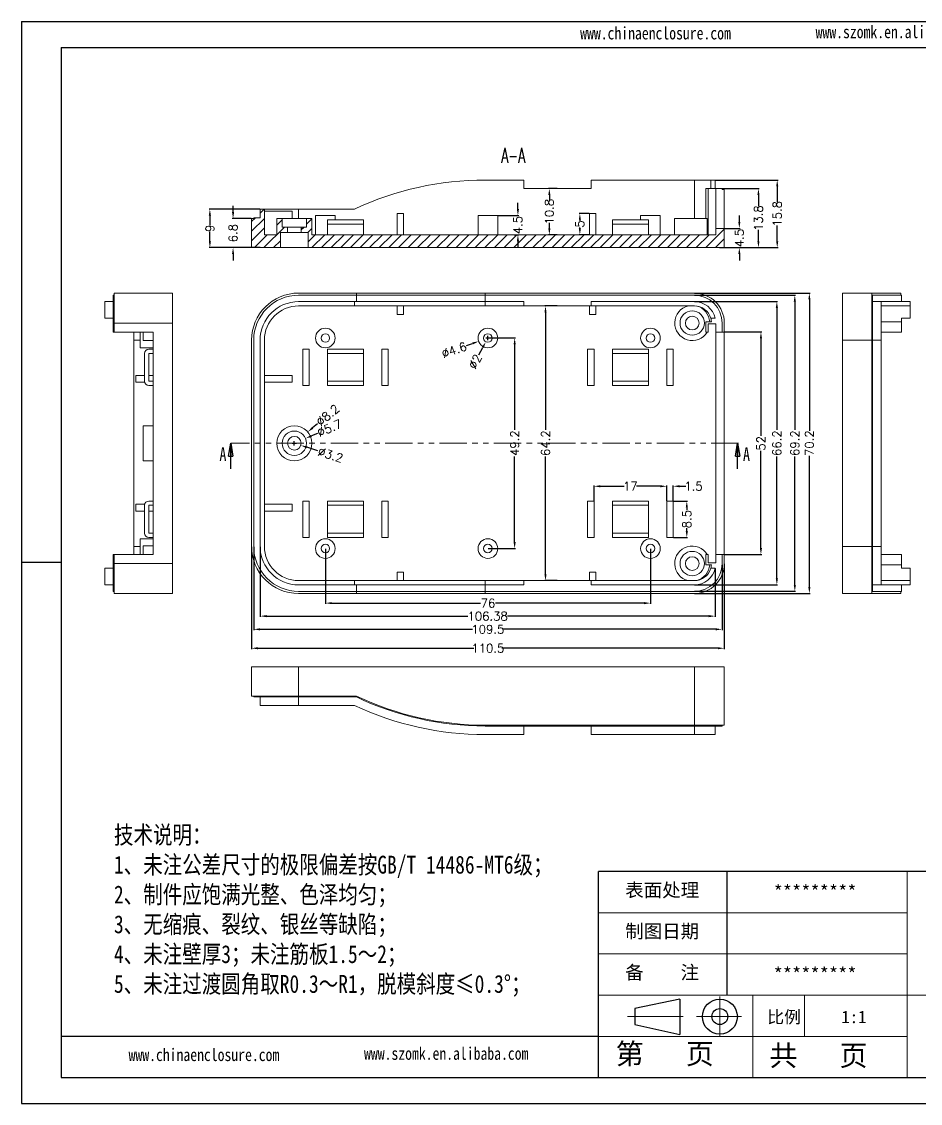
# Model space of a CAD drawing. Header units: inches. Extents: x 1958 to 3526, y 519 to 822.
# Drawn here: x 2440.4 to 2650.5, y 519 to 771.8 of the extents above; entities that cross this region are included whole.
import ezdxf

# ---------------------------------------------------------------- set-up
doc = ezdxf.new("R2010")
doc.units = ezdxf.units.IN
doc.linetypes.add('CENTER2', pattern=[28.575, 19.05, -3.175, 3.175, -3.175])
doc.linetypes.add('PHANTOM', pattern=[12.7, 6.35, -1.27, 1.27, -1.27, 1.27, -1.27])
doc.layers.add('文字', color=81, linetype='Continuous')
for name, color, linetype, lineweight in [('粗实线', 7, 'Continuous', 30), ('细实线', 3, 'Continuous', 9), ('细点划线', 2, 'CENTER2', 9)]:
    doc.layers.add(name, color=color, linetype=linetype, lineweight=lineweight)
doc.styles.add('SLDTEXTSTYLE0', font='TXT', dxfattribs={"width": 0.75})
doc.styles.add('SLDTEXTSTYLE2', font='TXT', dxfattribs={"width": 0.6, "bigfont": 'bigfont'})
doc.styles.get("Standard").update_dxf_attribs({"font": 'txt', "bigfont": 'gbcbig.shx'})
doc.styles.add('宋体', font='', dxfattribs={"width": 0.8, "height": 3.5})
doc.styles.get('宋体').set_extended_font_data('SimSun')
doc.dimstyles.new('2', dxfattribs={"dimtxt": 2, "dimasz": 1.5, "dimexe": 0.18, "dimexo": 0.0625, "dimgap": 0.1, "dimtad": 0, "dimzin": 12, "dimdsep": 46, "dimtxsty": 'Standard', "dimcen": 0.5, "dimclrd": 3, "dimclre": 3, "dimadec": 0, "dimazin": 0, "dimtfac": 1, "dimtofl": 0, "dimtmove": 0, "dimatfit": 3, "dimfxl": 1, "dimtolj": 1, "dimtzin": 0, "dimarcsym": 0})

# ---------------------------------------------------------------- blocks, each defined once
blk = doc.blocks.new('_CLOSED')
at = {"color": 0, "linetype": 'ByBlock', "lineweight": -2}
for p, q in [((-1, 0.166667), (0, 0)), ((-1, 0.166667), (-1, -0.166667)), ((0, 0), (-1, -0.166667)), ((0, 0), (-1, 0))]:
    blk.add_line(p, q, dxfattribs=at)
blk = doc.blocks.new('*D164')
at = {"color": 3, "lineweight": -2}
for p, q in [((2494.19, 649.12), (2494.19, 625.21)), ((2604.69, 645.12), (2604.69, 625.21)), ((2495.69, 625.39), (2546.18, 625.39)), ((2603.19, 625.39), (2552.71, 625.39))]:
    blk.add_line(p, q, dxfattribs=at)
at = {"color": 3}
for points in [[(2495.69, 625.64), (2495.69, 625.14), (2494.19, 625.39)], [(2603.19, 625.64), (2603.19, 625.14), (2604.69, 625.39)]]:
    blk.add_solid(points, dxfattribs=at)
at = {"layer": 'Defpoints', "color": 0}
for p in [(2494.19, 649.19), (2604.69, 645.19), (2494.19, 625.39)]:
    blk.add_point(p, dxfattribs=at)
at = {"color": 0, "insert": (2549.44, 625.39), "char_height": 2, "attachment_point": 5}
blk.add_mtext('\\A1;110.5', dxfattribs=at)
blk = doc.blocks.new('*D165')
at = {"color": 3, "lineweight": -2}
for p, q in [((2494.69, 649.12), (2494.69, 629.63)), ((2604.19, 644.87), (2604.19, 629.63)), ((2496.19, 629.81), (2545.84, 629.81)), ((2602.69, 629.81), (2553.04, 629.81))]:
    blk.add_line(p, q, dxfattribs=at)
at = {"color": 3}
for points in [[(2496.19, 630.06), (2496.19, 629.56), (2494.69, 629.81)], [(2602.69, 630.06), (2602.69, 629.56), (2604.19, 629.81)]]:
    blk.add_solid(points, dxfattribs=at)
at = {"layer": 'Defpoints', "color": 0}
for p in [(2494.69, 649.19), (2604.19, 644.93), (2604.19, 629.81)]:
    blk.add_point(p, dxfattribs=at)
at = {"color": 0, "insert": (2549.44, 629.81), "char_height": 2, "attachment_point": 5}
blk.add_mtext('\\A1;109.5', dxfattribs=at)
blk = doc.blocks.new('*D166')
at = {"color": 3, "lineweight": -2}
for p, q in [((2496.19, 649.12), (2496.19, 632.71)), ((2602.57, 644.02), (2602.57, 632.71)), ((2497.69, 632.89), (2544.78, 632.89)), ((2601.07, 632.89), (2553.98, 632.89))]:
    blk.add_line(p, q, dxfattribs=at)
at = {"color": 3}
for points in [[(2497.69, 633.14), (2497.69, 632.64), (2496.19, 632.89)], [(2601.07, 633.14), (2601.07, 632.64), (2602.57, 632.89)]]:
    blk.add_solid(points, dxfattribs=at)
at = {"layer": 'Defpoints', "color": 0}
for p in [(2496.19, 649.19), (2602.57, 644.09), (2602.57, 632.89)]:
    blk.add_point(p, dxfattribs=at)
at = {"color": 0, "insert": (2549.38, 632.89), "char_height": 2, "attachment_point": 5}
blk.add_mtext('\\A1;106.38', dxfattribs=at)
blk = doc.blocks.new('*D168')
at = {"color": 3, "lineweight": -2}
for p, q in [((2511.44, 648.62), (2511.44, 635.75)), ((2587.44, 648.62), (2587.44, 635.75)), ((2512.94, 635.93), (2547.68, 635.93)), ((2585.94, 635.93), (2551.21, 635.93))]:
    blk.add_line(p, q, dxfattribs=at)
at = {"color": 3}
for points in [[(2512.94, 636.18), (2512.94, 635.68), (2511.44, 635.93)], [(2585.94, 636.18), (2585.94, 635.68), (2587.44, 635.93)]]:
    blk.add_solid(points, dxfattribs=at)
at = {"layer": 'Defpoints', "color": 0}
for p in [(2511.44, 648.69), (2587.44, 648.69), (2587.44, 635.93)]:
    blk.add_point(p, dxfattribs=at)
at = {"color": 0, "insert": (2549.44, 635.93), "char_height": 2, "attachment_point": 5}
blk.add_mtext('\\A1;76', dxfattribs=at)
blk = doc.blocks.new('*D169')
at = {"color": 3, "lineweight": -2}
for p, q in [((2604.76, 699.29), (2613.44, 699.29)), ((2613.26, 697.79), (2613.26, 675.05)), ((2613.26, 648.79), (2613.26, 671.52)), ((2604.76, 647.29), (2613.44, 647.29))]:
    blk.add_line(p, q, dxfattribs=at)
at = {"color": 3}
for points in [[(2613.01, 697.79), (2613.51, 697.79), (2613.26, 699.29)], [(2613.01, 648.79), (2613.51, 648.79), (2613.26, 647.29)]]:
    blk.add_solid(points, dxfattribs=at)
at = {"layer": 'Defpoints', "color": 0}
for p in [(2604.69, 699.29), (2613.26, 699.29), (2604.69, 647.29)]:
    blk.add_point(p, dxfattribs=at)
at = {"color": 0, "insert": (2613.26, 673.29), "char_height": 2, "attachment_point": 5, "rotation": 90}
blk.add_mtext('\\A1;52', dxfattribs=at)
blk = doc.blocks.new('*D170')
at = {"color": 3, "lineweight": -2}
for p, q in [((2549.51, 697.89), (2555.87, 697.89)), ((2555.69, 696.39), (2555.69, 676.39)), ((2555.69, 650.19), (2555.69, 670.19)), ((2549.51, 648.69), (2555.87, 648.69))]:
    blk.add_line(p, q, dxfattribs=at)
at = {"color": 3}
for points in [[(2555.44, 696.39), (2555.94, 696.39), (2555.69, 697.89)], [(2555.44, 650.19), (2555.94, 650.19), (2555.69, 648.69)]]:
    blk.add_solid(points, dxfattribs=at)
at = {"layer": 'Defpoints', "color": 0}
for p in [(2549.44, 697.89), (2549.44, 648.69), (2555.69, 648.69)]:
    blk.add_point(p, dxfattribs=at)
at = {"color": 0, "insert": (2555.69, 673.29), "char_height": 2, "attachment_point": 5, "rotation": 90}
blk.add_mtext('\\A1;49.2', dxfattribs=at)
blk = doc.blocks.new('*D171')
at = {"color": 3, "lineweight": -2}
for p, q in [((2548.94, 697.89), (2549.94, 697.89)), ((2549.44, 697.39), (2549.44, 698.39)), ((2544.45, 696.11), (2545.86, 696.61))]:
    blk.add_line(p, q, dxfattribs=at)
at = {"color": 3}
blk.add_solid([(2545.78, 696.85), (2545.95, 696.38), (2547.28, 697.11)], dxfattribs=at)
at = {"layer": 'Defpoints', "color": 0}
for p in [(2551.61, 698.66), (2547.28, 697.11)]:
    blk.add_point(p, dxfattribs=at)
at = {"color": 0, "insert": (2541.53, 695.07), "char_height": 2, "attachment_point": 5, "rotation": 19.5716}
blk.add_mtext('\\A1;∅4.6', dxfattribs=at)
blk = doc.blocks.new('*D172')
at = {"color": 3, "lineweight": -2}
for p, q in [((2548.94, 697.89), (2549.94, 697.89)), ((2549.44, 697.39), (2549.44, 698.39)), ((2547.29, 693.94), (2548.25, 695.69))]:
    blk.add_line(p, q, dxfattribs=at)
at = {"color": 3}
blk.add_solid([(2548.03, 695.81), (2548.47, 695.57), (2548.96, 697.01)], dxfattribs=at)
at = {"layer": 'Defpoints', "color": 0}
for p in [(2549.92, 698.76), (2548.96, 697.01)]:
    blk.add_point(p, dxfattribs=at)
at = {"color": 0, "insert": (2546.44, 692.39), "char_height": 2, "attachment_point": 5, "rotation": 61.3924}
blk.add_mtext('\\A1;∅2', dxfattribs=at)
blk = doc.blocks.new('*D173')
at = {"color": 3, "lineweight": -2}
for p, q in [((2509.62, 677.86), (2508.47, 676.9)), ((2503.69, 673.29), (2504.69, 673.29)), ((2504.19, 672.79), (2504.19, 673.79))]:
    blk.add_line(p, q, dxfattribs=at)
at = {"color": 3}
blk.add_solid([(2508.31, 677.09), (2508.64, 676.7), (2507.33, 675.93)], dxfattribs=at)
at = {"layer": 'Defpoints', "color": 0}
for p in [(2507.33, 675.93), (2501.06, 670.64)]:
    blk.add_point(p, dxfattribs=at)
at = {"color": 0, "insert": (2511.99, 679.86), "char_height": 2, "attachment_point": 5, "rotation": 40.1376}
blk.add_mtext('\\A1;∅8.2', dxfattribs=at)
blk = doc.blocks.new('*D174')
at = {"color": 3, "lineweight": -2}
for p, q in [((2509.57, 675.59), (2508.19, 675)), ((2503.69, 673.29), (2504.69, 673.29)), ((2504.19, 672.79), (2504.19, 673.79))]:
    blk.add_line(p, q, dxfattribs=at)
at = {"color": 3}
blk.add_solid([(2508.09, 675.23), (2508.29, 674.77), (2506.81, 674.41)], dxfattribs=at)
at = {"layer": 'Defpoints', "color": 0}
for p in [(2506.81, 674.41), (2501.57, 672.16)]:
    blk.add_point(p, dxfattribs=at)
at = {"color": 0, "insert": (2512.42, 676.82), "char_height": 2, "attachment_point": 5, "rotation": 23.2313}
blk.add_mtext('\\A1;∅5.7', dxfattribs=at)
blk = doc.blocks.new('*D175')
at = {"color": 3, "lineweight": -2}
for p, q in [((2503.69, 673.29), (2504.69, 673.29)), ((2504.19, 672.79), (2504.19, 673.79)), ((2509.7, 671.52), (2507.14, 672.34))]:
    blk.add_line(p, q, dxfattribs=at)
at = {"color": 3}
blk.add_solid([(2507.22, 672.58), (2507.07, 672.1), (2505.72, 672.8)], dxfattribs=at)
at = {"layer": 'Defpoints', "color": 0}
for p in [(2502.67, 673.77), (2505.72, 672.8)]:
    blk.add_point(p, dxfattribs=at)
at = {"color": 0, "insert": (2512.65, 670.57), "char_height": 2, "attachment_point": 5, "rotation": 342.2119}
blk.add_mtext('\\A1;∅3.2', dxfattribs=at)
blk = doc.blocks.new('*D176')
at = {"color": 3, "lineweight": -2}
for p, q in [((2597.76, 708.39), (2624.76, 708.39)), ((2624.58, 706.89), (2624.58, 676.22)), ((2624.58, 639.69), (2624.58, 670.35)), ((2597.76, 638.19), (2624.76, 638.19))]:
    blk.add_line(p, q, dxfattribs=at)
at = {"color": 3}
for points in [[(2624.33, 706.89), (2624.83, 706.89), (2624.58, 708.39)], [(2624.33, 639.69), (2624.83, 639.69), (2624.58, 638.19)]]:
    blk.add_solid(points, dxfattribs=at)
at = {"layer": 'Defpoints', "color": 0}
for p in [(2597.69, 708.39), (2597.69, 638.19), (2624.58, 638.19)]:
    blk.add_point(p, dxfattribs=at)
at = {"color": 0, "insert": (2624.58, 673.29), "char_height": 2, "attachment_point": 5, "rotation": 90}
blk.add_mtext('\\A1;70.2', dxfattribs=at)
blk = doc.blocks.new('*D177')
at = {"color": 3, "lineweight": -2}
for p, q in [((2597.76, 707.89), (2621.36, 707.89)), ((2621.18, 706.39), (2621.18, 676.39)), ((2621.18, 640.19), (2621.18, 670.19)), ((2597.76, 638.69), (2621.36, 638.69))]:
    blk.add_line(p, q, dxfattribs=at)
at = {"color": 3}
for points in [[(2620.93, 706.39), (2621.43, 706.39), (2621.18, 707.89)], [(2620.93, 640.19), (2621.43, 640.19), (2621.18, 638.69)]]:
    blk.add_solid(points, dxfattribs=at)
at = {"layer": 'Defpoints', "color": 0}
for p in [(2597.69, 707.89), (2597.69, 638.69), (2621.18, 638.69)]:
    blk.add_point(p, dxfattribs=at)
at = {"color": 0, "insert": (2621.18, 673.29), "char_height": 2, "attachment_point": 5, "rotation": 90}
blk.add_mtext('\\A1;69.2', dxfattribs=at)
blk = doc.blocks.new('*D178')
at = {"color": 3, "lineweight": -2}
for p, q in [((2597.76, 706.39), (2617.16, 706.39)), ((2616.98, 704.89), (2616.98, 676.39)), ((2616.98, 641.69), (2616.98, 670.19)), ((2597.76, 640.19), (2617.16, 640.19))]:
    blk.add_line(p, q, dxfattribs=at)
at = {"color": 3}
for points in [[(2616.73, 704.89), (2617.23, 704.89), (2616.98, 706.39)], [(2616.73, 641.69), (2617.23, 641.69), (2616.98, 640.19)]]:
    blk.add_solid(points, dxfattribs=at)
at = {"layer": 'Defpoints', "color": 0}
for p in [(2597.7, 706.39), (2616.98, 706.39), (2597.7, 640.19)]:
    blk.add_point(p, dxfattribs=at)
at = {"color": 0, "insert": (2616.98, 673.29), "char_height": 2, "attachment_point": 5, "rotation": 90}
blk.add_mtext('\\A1;66.2', dxfattribs=at)
blk = doc.blocks.new('*D179')
at = {"color": 3, "lineweight": -2}
for p, q in [((2565.66, 705.39), (2562.72, 705.39)), ((2562.9, 703.89), (2562.9, 676.39)), ((2562.9, 642.69), (2562.9, 670.19)), ((2565.66, 641.19), (2562.72, 641.19))]:
    blk.add_line(p, q, dxfattribs=at)
at = {"color": 3}
for points in [[(2562.65, 703.89), (2563.15, 703.89), (2562.9, 705.39)], [(2562.65, 642.69), (2563.15, 642.69), (2562.9, 641.19)]]:
    blk.add_solid(points, dxfattribs=at)
at = {"layer": 'Defpoints', "color": 0}
for p in [(2562.9, 705.39), (2565.72, 705.39), (2565.72, 641.19)]:
    blk.add_point(p, dxfattribs=at)
at = {"color": 0, "insert": (2562.9, 673.29), "char_height": 2, "attachment_point": 5, "rotation": 90}
blk.add_mtext('\\A1;64.2', dxfattribs=at)
blk = doc.blocks.new('*D180')
at = {"color": 3, "lineweight": -2}
for p, q in [((2574.24, 659.85), (2574.24, 663.42)), ((2575.74, 663.24), (2581.31, 663.24)), ((2589.74, 663.24), (2584.18, 663.24)), ((2591.24, 659.85), (2591.24, 663.42))]:
    blk.add_line(p, q, dxfattribs=at)
at = {"color": 3}
for points in [[(2575.74, 663.49), (2575.74, 662.99), (2574.24, 663.24)], [(2589.74, 663.49), (2589.74, 662.99), (2591.24, 663.24)]]:
    blk.add_solid(points, dxfattribs=at)
at = {"layer": 'Defpoints', "color": 0}
for p in [(2591.24, 663.24), (2574.24, 659.79), (2591.24, 659.79)]:
    blk.add_point(p, dxfattribs=at)
at = {"color": 0, "insert": (2582.74, 663.24), "char_height": 2, "attachment_point": 5}
blk.add_mtext('\\A1;17', dxfattribs=at)
blk = doc.blocks.new('*D181')
at = {"color": 3, "lineweight": -2}
for p, q in [((2592.81, 659.79), (2596.11, 659.79)), ((2595.93, 658.29), (2595.93, 657.64)), ((2595.93, 652.79), (2595.93, 653.44)), ((2592.81, 651.29), (2596.11, 651.29))]:
    blk.add_line(p, q, dxfattribs=at)
at = {"color": 3}
for points in [[(2595.68, 658.29), (2596.18, 658.29), (2595.93, 659.79)], [(2595.68, 652.79), (2596.18, 652.79), (2595.93, 651.29)]]:
    blk.add_solid(points, dxfattribs=at)
at = {"layer": 'Defpoints', "color": 0}
for p in [(2592.74, 659.79), (2595.93, 659.79), (2592.74, 651.29)]:
    blk.add_point(p, dxfattribs=at)
at = {"color": 0, "insert": (2595.93, 655.54), "char_height": 2, "attachment_point": 5, "rotation": 90}
blk.add_mtext('\\A1;8.5', dxfattribs=at)
blk = doc.blocks.new('*D182')
at = {"color": 3, "lineweight": -2}
for p, q in [((2589.74, 663.24), (2588.24, 663.24)), ((2591.24, 659.85), (2591.24, 663.42)), ((2592.74, 659.85), (2592.74, 663.42)), ((2594.24, 663.24), (2595.74, 663.24))]:
    blk.add_line(p, q, dxfattribs=at)
at = {"color": 3}
for points in [[(2589.74, 663.49), (2589.74, 662.99), (2591.24, 663.24)], [(2594.24, 663.49), (2594.24, 662.99), (2592.74, 663.24)]]:
    blk.add_solid(points, dxfattribs=at)
at = {"layer": 'Defpoints', "color": 0}
for p in [(2591.24, 663.24), (2591.24, 659.79), (2592.74, 659.79)]:
    blk.add_point(p, dxfattribs=at)
at = {"color": 0, "insert": (2597.51, 663.24), "char_height": 2, "attachment_point": 5}
blk.add_mtext('\\A1;1.5', dxfattribs=at)
blk = doc.blocks.new('*D183')
at = {"color": 3, "lineweight": -2}
for p, q in [((2608.21, 725), (2608.21, 726.5)), ((2604.76, 723.5), (2608.39, 723.5)), ((2604.76, 719), (2608.39, 719)), ((2608.21, 717.5), (2608.21, 716))]:
    blk.add_line(p, q, dxfattribs=at)
at = {"color": 3}
for points in [[(2607.96, 725), (2608.46, 725), (2608.21, 723.5)], [(2607.96, 717.5), (2608.46, 717.5), (2608.21, 719)]]:
    blk.add_solid(points, dxfattribs=at)
at = {"layer": 'Defpoints', "color": 0}
for p in [(2604.69, 723.5), (2608.21, 723.5), (2604.69, 719)]:
    blk.add_point(p, dxfattribs=at)
at = {"color": 0, "insert": (2608.21, 721.25), "char_height": 2, "attachment_point": 5, "rotation": 90}
blk.add_mtext('\\A1;4.5', dxfattribs=at)
blk = doc.blocks.new('*D184')
at = {"color": 3, "lineweight": -2}
for p, q in [((2602.63, 734.8), (2617.25, 734.8)), ((2617.07, 733.3), (2617.07, 729.67)), ((2617.07, 720.5), (2617.07, 724.14)), ((2604.21, 719), (2617.25, 719))]:
    blk.add_line(p, q, dxfattribs=at)
at = {"color": 3}
for points in [[(2616.82, 733.3), (2617.32, 733.3), (2617.07, 734.8)], [(2616.82, 720.5), (2617.32, 720.5), (2617.07, 719)]]:
    blk.add_solid(points, dxfattribs=at)
at = {"layer": 'Defpoints', "color": 0}
for p in [(2602.57, 734.8), (2617.07, 734.8), (2604.15, 719)]:
    blk.add_point(p, dxfattribs=at)
at = {"color": 0, "insert": (2617.07, 726.9), "char_height": 2, "attachment_point": 5, "rotation": 90}
blk.add_mtext('\\A1;15.8', dxfattribs=at)
blk = doc.blocks.new('*D185')
at = {"color": 3, "lineweight": -2}
for p, q in [((2604.26, 732.8), (2612.86, 732.8)), ((2612.68, 731.3), (2612.68, 728.67)), ((2612.68, 720.5), (2612.68, 723.14)), ((2603.61, 719), (2612.86, 719))]:
    blk.add_line(p, q, dxfattribs=at)
at = {"color": 3}
for points in [[(2612.43, 731.3), (2612.93, 731.3), (2612.68, 732.8)], [(2612.43, 720.5), (2612.93, 720.5), (2612.68, 719)]]:
    blk.add_solid(points, dxfattribs=at)
at = {"layer": 'Defpoints', "color": 0}
for p in [(2604.19, 732.8), (2612.68, 732.8), (2603.54, 719)]:
    blk.add_point(p, dxfattribs=at)
at = {"color": 0, "insert": (2612.68, 725.9), "char_height": 2, "attachment_point": 5, "rotation": 90}
blk.add_mtext('\\A1;13.8', dxfattribs=at)
blk = doc.blocks.new('*D186')
at = {"color": 3, "lineweight": -2}
for p, q in [((2556.45, 728), (2556.45, 729.5)), ((2551.81, 726.5), (2556.63, 726.5)), ((2555.56, 722), (2556.63, 722)), ((2556.45, 720.5), (2556.45, 719))]:
    blk.add_line(p, q, dxfattribs=at)
at = {"color": 3}
for points in [[(2556.2, 728), (2556.7, 728), (2556.45, 726.5)], [(2556.2, 720.5), (2556.7, 720.5), (2556.45, 722)]]:
    blk.add_solid(points, dxfattribs=at)
at = {"layer": 'Defpoints', "color": 0}
for p in [(2551.74, 726.5), (2556.45, 726.5), (2555.49, 722)]:
    blk.add_point(p, dxfattribs=at)
at = {"color": 0, "insert": (2556.45, 724.25), "char_height": 2, "attachment_point": 5, "rotation": 90}
blk.add_mtext('\\A1;4.5', dxfattribs=at)
blk = doc.blocks.new('*D187')
at = {"color": 3, "lineweight": -2}
for p, q in [((2573.13, 727), (2570.75, 727)), ((2570.93, 725.5), (2570.93, 725.27)), ((2570.93, 723.5), (2570.93, 723.74)), ((2573.13, 722), (2570.75, 722))]:
    blk.add_line(p, q, dxfattribs=at)
at = {"color": 3}
for points in [[(2570.68, 725.5), (2571.18, 725.5), (2570.93, 727)], [(2570.68, 723.5), (2571.18, 723.5), (2570.93, 722)]]:
    blk.add_solid(points, dxfattribs=at)
at = {"layer": 'Defpoints', "color": 0}
for p in [(2570.93, 727), (2573.19, 727), (2573.19, 722)]:
    blk.add_point(p, dxfattribs=at)
at = {"color": 0, "insert": (2570.93, 724.5), "char_height": 2, "attachment_point": 5, "rotation": 90}
blk.add_mtext('\\A1;5', dxfattribs=at)
blk = doc.blocks.new('*D188')
at = {"color": 3, "lineweight": -2}
for p, q in [((2489.87, 727.3), (2489.87, 728.8)), ((2494.13, 725.8), (2489.69, 725.8)), ((2494.13, 719), (2489.69, 719)), ((2489.87, 717.5), (2489.87, 716))]:
    blk.add_line(p, q, dxfattribs=at)
at = {"color": 3}
for points in [[(2489.62, 727.3), (2490.12, 727.3), (2489.87, 725.8)], [(2489.62, 717.5), (2490.12, 717.5), (2489.87, 719)]]:
    blk.add_solid(points, dxfattribs=at)
at = {"layer": 'Defpoints', "color": 0}
for p in [(2489.87, 725.8), (2494.19, 725.8), (2494.19, 719)]:
    blk.add_point(p, dxfattribs=at)
at = {"color": 0, "insert": (2489.87, 722.4), "char_height": 2, "attachment_point": 5, "rotation": 90}
blk.add_mtext('\\A1;6.8', dxfattribs=at)
blk = doc.blocks.new('*D189')
at = {"color": 3, "lineweight": -2}
for p, q in [((2496.13, 728), (2484.27, 728)), ((2484.45, 726.5), (2484.45, 724.27)), ((2484.45, 720.5), (2484.45, 722.74)), ((2496.17, 719), (2484.27, 719))]:
    blk.add_line(p, q, dxfattribs=at)
at = {"color": 3}
for points in [[(2484.2, 726.5), (2484.7, 726.5), (2484.45, 728)], [(2484.2, 720.5), (2484.7, 720.5), (2484.45, 719)]]:
    blk.add_solid(points, dxfattribs=at)
at = {"layer": 'Defpoints', "color": 0}
for p in [(2484.45, 728), (2496.19, 728), (2496.24, 719)]:
    blk.add_point(p, dxfattribs=at)
at = {"color": 0, "insert": (2484.45, 723.5), "char_height": 2, "attachment_point": 5, "rotation": 90}
blk.add_mtext('\\A1;9', dxfattribs=at)
blk = doc.blocks.new('*D190')
at = {"color": 3, "lineweight": -2}
for p, q in [((2565.66, 732.8), (2563.62, 732.8)), ((2563.8, 731.3), (2563.8, 730)), ((2563.8, 723.5), (2563.8, 724.8)), ((2565.66, 722), (2563.62, 722))]:
    blk.add_line(p, q, dxfattribs=at)
at = {"color": 3}
for points in [[(2563.55, 731.3), (2564.05, 731.3), (2563.8, 732.8)], [(2563.55, 723.5), (2564.05, 723.5), (2563.8, 722)]]:
    blk.add_solid(points, dxfattribs=at)
at = {"layer": 'Defpoints', "color": 0}
for p in [(2565.72, 732.8), (2563.8, 722), (2565.72, 722)]:
    blk.add_point(p, dxfattribs=at)
at = {"color": 0, "insert": (2563.8, 727.4), "char_height": 2, "attachment_point": 5, "rotation": 90}
blk.add_mtext('\\A1;10.8', dxfattribs=at)

msp = doc.modelspace()

# ---------------------------------------------------------------- hatches: boundary and pattern name
h = msp.add_hatch()
h.set_pattern_fill('ANSI31', color=4, scale=0.5, style=0)
h.paths.add_polyline_path([(2502.593, 723.803), (2501.343, 723.803), (2501.343, 725.803), (2500.093, 725.803), (2500.093, 722.003), (2497.193, 722.003), (2497.193, 728.003), (2496.193, 728.003), (2496.193, 726.003), (2494.693, 726.003), (2494.693, 725.803), (2494.193, 725.803), (2494.193, 719.003), (2500.943, 719.003), (2500.943, 722.503), (2502.593, 722.503)], flags=0)
h = msp.add_hatch()
h.set_pattern_fill('ANSI31', color=4, scale=0.5, style=0)
h.paths.add_polyline_path([(2602.693, 722.003), (2508.293, 722.003), (2508.293, 725.803), (2507.043, 725.803), (2507.043, 723.803), (2505.793, 723.803), (2505.793, 722.503), (2507.443, 722.503), (2507.443, 719.003), (2604.693, 719.003), (2604.693, 723.503), (2602.693, 723.503)], flags=0)

# ---------------------------------------------------------------- linework, layer by layer
for p, q in [((2440.446, 771.812), (2797.937, 771.812)), ((2440.446, 771.812), (2440.446, 519.041)), ((2449.696, 765.794), (2791.918, 765.794)), ((2449.696, 765.794), (2449.696, 525.059)), ((2449.696, 645.426), (2440.446, 645.426)), ((2440.446, 636.064), (2440.446, 519.041)), ((2647.477, 573.206), (2575.257, 573.206)), ((2575.257, 525.059), (2575.257, 573.206)), ((2605.349, 544.318), (2605.349, 573.206)), ((2791.918, 573.206), (2647.477, 573.206)), ((2575.257, 534.688), (2449.696, 534.688)), ((2449.696, 525.059), (2791.918, 525.059)), ((2440.446, 519.041), (2797.937, 519.041)), ((2440.446, 519.041), (2605.951, 519.041))]:
    msp.add_line(p, q)
at = {"color": 7, "linetype": 'Continuous', "lineweight": 15}
for p, q in [((2557.87, 734.803), (2548.789, 734.803)), ((2557.87, 732.803), (2557.87, 734.803)), ((2573.57, 734.803), (2573.57, 732.803)), ((2597.693, 734.803), (2573.57, 734.803)), ((2597.693, 734.803), (2597.693, 725.803)), ((2601.539, 734.803), (2597.693, 734.803)), ((2601.539, 732.803), (2601.539, 734.803)), ((2602.57, 734.803), (2601.539, 734.803)), ((2602.57, 732.803), (2602.57, 734.803)), ((2573.57, 732.803), (2557.87, 732.803)), ((2600.393, 725.803), (2600.393, 732.803)), ((2600.393, 732.803), (2600.893, 732.803)), ((2600.893, 722.003), (2600.893, 732.803)), ((2602.693, 732.803), (2600.893, 732.803)), ((2602.693, 732.803), (2604.193, 732.803)), ((2602.693, 732.803), (2602.693, 723.503)), ((2604.193, 732.603), (2604.193, 732.803)), ((2604.193, 732.603), (2604.693, 732.603)), ((2604.693, 723.503), (2604.693, 732.603)), ((2496.193, 728.003), (2496.193, 726.003)), ((2496.193, 728.003), (2497.193, 728.003)), ((2497.193, 728.003), (2497.193, 722.003)), ((2497.193, 728.003), (2505.193, 728.003)), ((2505.193, 728.003), (2518.244, 728.003)), ((2494.193, 725.803), (2494.193, 719.003)), ((2494.193, 725.803), (2494.693, 725.803)), ((2494.693, 726.003), (2494.693, 725.803)), ((2496.193, 726.003), (2494.693, 726.003)), ((2497.193, 727.503), (2503.693, 727.503)), ((2500.093, 725.803), (2500.093, 722.003)), ((2500.093, 725.803), (2501.343, 725.803)), ((2501.343, 723.803), (2501.343, 725.803)), ((2507.043, 725.803), (2501.343, 725.803)), ((2503.693, 727.503), (2503.693, 725.803)), ((2507.043, 725.803), (2507.043, 723.803)), ((2507.043, 725.803), (2508.293, 725.803)), ((2508.293, 722.003), (2508.293, 725.803)), ((2509.143, 726.503), (2509.143, 722.003)), ((2509.143, 726.503), (2513.743, 726.503)), ((2511.943, 725.503), (2520.343, 725.503)), ((2511.943, 724.503), (2511.943, 725.503)), ((2513.743, 725.503), (2513.743, 726.503)), ((2520.343, 725.503), (2520.343, 724.503)), ((2528.193, 727.003), (2528.193, 722.003)), ((2528.193, 727.003), (2529.693, 727.003)), ((2529.693, 727.003), (2529.693, 722.003)), ((2547.143, 726.503), (2547.143, 722.003)), ((2547.143, 726.503), (2551.743, 726.503)), ((2551.743, 722.003), (2551.743, 726.503)), ((2573.193, 727.003), (2573.193, 722.003)), ((2573.193, 727.003), (2574.693, 727.003)), ((2574.693, 727.003), (2574.693, 722.003)), ((2578.543, 725.503), (2586.943, 725.503)), ((2578.543, 724.503), (2578.543, 725.503)), ((2585.143, 726.503), (2585.143, 725.503)), ((2585.143, 726.503), (2589.743, 726.503)), ((2586.943, 725.503), (2586.943, 724.503)), ((2589.743, 722.003), (2589.743, 726.503)), ((2593.093, 725.803), (2593.093, 722.003)), ((2593.093, 725.803), (2600.714, 725.803)), ((2600.714, 722.003), (2600.714, 725.803)), ((2501.343, 723.803), (2502.593, 723.803)), ((2502.593, 722.503), (2502.593, 723.803)), ((2502.593, 723.803), (2505.793, 723.803)), ((2505.793, 723.803), (2505.793, 722.503)), ((2505.793, 723.803), (2507.043, 723.803)), ((2511.943, 724.503), (2511.943, 722.003)), ((2520.343, 724.503), (2511.943, 724.503)), ((2520.343, 724.503), (2520.343, 722.003)), ((2586.943, 724.503), (2578.543, 724.503)), ((2578.543, 724.503), (2578.543, 722.003)), ((2586.943, 724.503), (2586.943, 722.003)), ((2602.693, 723.503), (2602.693, 722.003)), ((2604.693, 723.503), (2602.693, 723.503)), ((2604.693, 719.003), (2604.693, 723.503)), ((2497.193, 722.003), (2500.093, 722.003)), ((2502.593, 722.503), (2500.943, 722.503)), ((2500.943, 719.003), (2500.943, 722.503)), ((2505.793, 722.503), (2502.593, 722.503)), ((2507.443, 722.503), (2505.793, 722.503)), ((2507.443, 722.503), (2507.443, 719.003)), ((2508.293, 722.003), (2602.693, 722.003)), ((2494.193, 719.003), (2500.943, 719.003)), ((2500.943, 719.003), (2507.443, 719.003)), ((2507.443, 719.003), (2604.693, 719.003)), ((2462.075, 707.885), (2461.875, 707.885)), ((2461.875, 707.885), (2461.875, 701.385)), ((2462.075, 701.385), (2462.075, 708.385)), ((2462.075, 708.385), (2475.675, 708.385)), ((2475.675, 708.385), (2475.675, 701.385)), ((2518.738, 708.385), (2505.193, 708.385)), ((2505.193, 707.885), (2518.693, 707.885)), ((2518.693, 707.885), (2518.693, 706.385)), ((2518.693, 707.885), (2548.789, 707.885)), ((2518.738, 707.885), (2518.738, 708.385)), ((2518.738, 708.385), (2548.789, 708.385)), ((2548.789, 708.385), (2548.789, 707.885)), ((2597.693, 708.385), (2548.789, 708.385)), ((2548.789, 707.885), (2548.789, 706.385)), ((2548.789, 707.885), (2597.693, 707.885)), ((2632.352, 697.385), (2632.352, 708.385)), ((2632.352, 708.385), (2639.152, 708.385)), ((2639.152, 708.385), (2639.152, 697.385)), ((2639.152, 708.385), (2645.952, 708.385)), ((2639.152, 707.885), (2639.352, 707.885)), ((2639.352, 697.385), (2639.352, 707.885)), ((2639.352, 707.885), (2646.152, 707.885)), ((2645.952, 708.385), (2645.952, 707.885)), ((2646.152, 707.885), (2646.152, 706.385)), ((2459.875, 706.385), (2459.875, 702.485)), ((2459.875, 706.385), (2461.875, 706.385)), ((2518.244, 706.385), (2505.193, 706.385)), ((2505.193, 705.385), (2518.244, 705.385)), ((2518.244, 705.385), (2518.244, 706.385)), ((2548.789, 706.385), (2518.244, 706.385)), ((2518.244, 705.385), (2548.789, 705.385)), ((2528.193, 705.385), (2528.193, 703.385)), ((2529.693, 703.385), (2529.693, 705.385)), ((2548.789, 706.385), (2548.789, 705.385)), ((2548.789, 706.385), (2557.87, 706.385)), ((2557.87, 705.385), (2548.789, 705.385)), ((2557.87, 705.385), (2557.87, 706.385)), ((2573.57, 705.385), (2557.87, 705.385)), ((2573.193, 705.385), (2573.193, 703.385)), ((2573.57, 706.385), (2597.693, 706.385)), ((2573.57, 706.385), (2573.57, 705.385)), ((2597.693, 705.385), (2573.57, 705.385)), ((2574.693, 703.385), (2574.693, 705.385)), ((2641.352, 706.385), (2639.352, 706.385)), ((2641.352, 706.385), (2641.352, 697.385)), ((2648.152, 706.385), (2641.352, 706.385)), ((2641.352, 705.385), (2648.152, 705.385)), ((2648.152, 706.385), (2648.152, 705.385)), ((2648.152, 702.485), (2648.152, 705.385)), ((2528.193, 703.385), (2529.693, 703.385)), ((2573.193, 703.385), (2574.693, 703.385)), ((2461.875, 702.485), (2459.875, 702.485)), ((2462.075, 701.385), (2461.875, 701.385)), ((2461.875, 701.385), (2461.875, 699.285)), ((2462.075, 699.285), (2462.075, 701.385)), ((2475.675, 701.385), (2462.075, 701.385)), ((2475.675, 645.185), (2475.675, 701.385)), ((2600.393, 701.685), (2600.393, 699.285)), ((2601.682, 701.685), (2600.393, 701.685)), ((2602.693, 701.185), (2600.893, 701.185)), ((2600.893, 699.285), (2600.893, 701.185)), ((2602.57, 702.485), (2601.539, 702.485)), ((2602.693, 699.285), (2602.693, 701.185)), ((2604.193, 701.385), (2604.193, 699.285)), ((2604.693, 699.285), (2604.693, 701.385)), ((2641.352, 701.685), (2646.152, 701.685)), ((2646.152, 702.485), (2648.152, 702.485)), ((2646.152, 702.485), (2646.152, 701.685)), ((2646.152, 701.685), (2646.152, 699.285)), ((2462.075, 699.285), (2461.875, 699.285)), ((2471.175, 699.285), (2462.075, 699.285)), ((2466.675, 697.385), (2466.675, 699.285)), ((2468.175, 697.885), (2468.175, 699.285)), ((2468.175, 695.585), (2468.175, 697.885)), ((2468.875, 697.285), (2468.875, 699.285)), ((2471.175, 647.285), (2471.175, 699.285)), ((2600.393, 699.285), (2600.893, 699.285)), ((2602.693, 699.285), (2604.193, 699.285)), ((2602.693, 699.285), (2602.693, 647.285)), ((2604.193, 699.285), (2604.693, 699.285)), ((2604.693, 647.285), (2604.693, 699.285)), ((2641.352, 699.285), (2646.152, 699.285)), ((2466.675, 649.185), (2466.675, 697.385)), ((2468.175, 695.585), (2471.175, 695.585)), ((2468.875, 697.285), (2471.175, 697.285)), ((2470.175, 695.285), (2471.175, 695.285)), ((2494.193, 697.385), (2494.193, 649.185)), ((2494.693, 649.185), (2494.693, 697.385)), ((2496.193, 697.385), (2496.193, 649.185)), ((2497.193, 649.185), (2497.193, 697.385)), ((2507.643, 695.285), (2506.143, 695.285)), ((2506.143, 695.285), (2506.143, 686.785)), ((2507.643, 686.785), (2507.643, 695.285)), ((2511.943, 694.285), (2511.943, 695.285)), ((2511.943, 695.285), (2520.343, 695.285)), ((2520.343, 695.285), (2520.343, 694.285)), ((2526.143, 695.285), (2524.643, 695.285)), ((2524.643, 695.285), (2524.643, 686.785)), ((2526.143, 686.785), (2526.143, 695.285)), ((2572.743, 686.785), (2572.743, 695.285)), ((2572.743, 695.285), (2574.243, 695.285)), ((2574.243, 695.285), (2574.243, 686.785)), ((2578.543, 695.285), (2586.943, 695.285)), ((2578.543, 694.285), (2578.543, 695.285)), ((2586.943, 695.285), (2586.943, 694.285)), ((2591.243, 686.785), (2591.243, 695.285)), ((2591.243, 695.285), (2592.743, 695.285)), ((2592.743, 695.285), (2592.743, 686.785)), ((2639.152, 697.385), (2632.352, 697.385)), ((2632.352, 697.385), (2632.352, 649.185)), ((2639.152, 697.385), (2639.152, 649.185)), ((2639.152, 697.385), (2639.352, 697.385)), ((2639.352, 649.185), (2639.352, 697.385)), ((2641.352, 697.385), (2639.352, 697.385)), ((2641.352, 697.385), (2641.352, 649.185)), ((2469.175, 694.285), (2469.175, 687.785)), ((2470.175, 694.285), (2470.175, 687.785)), ((2470.175, 694.285), (2471.175, 694.285)), ((2511.943, 694.285), (2511.943, 687.785)), ((2520.343, 694.285), (2511.943, 694.285)), ((2520.343, 687.785), (2520.343, 694.285)), ((2586.943, 694.285), (2578.543, 694.285)), ((2578.543, 687.785), (2578.543, 694.285)), ((2586.943, 694.285), (2586.943, 687.785)), ((2467.175, 687.535), (2467.175, 689.135)), ((2467.175, 689.135), (2469.175, 689.135)), ((2470.175, 689.135), (2471.175, 689.135)), ((2470.175, 687.785), (2471.175, 687.785)), ((2503.693, 689.135), (2497.193, 689.135)), ((2503.693, 687.535), (2503.693, 689.135)), ((2511.943, 687.785), (2520.343, 687.785)), ((2511.943, 686.785), (2511.943, 687.785)), ((2520.343, 687.785), (2520.343, 686.785)), ((2578.543, 687.785), (2586.943, 687.785)), ((2578.543, 686.785), (2578.543, 687.785)), ((2586.943, 687.785), (2586.943, 686.785)), ((2467.175, 687.535), (2469.207, 687.535)), ((2470.175, 686.785), (2471.175, 686.785)), ((2497.193, 687.535), (2503.693, 687.535)), ((2506.143, 686.785), (2507.643, 686.785)), ((2520.343, 686.785), (2511.943, 686.785)), ((2524.643, 686.785), (2526.143, 686.785)), ((2574.243, 686.785), (2572.743, 686.785)), ((2586.943, 686.785), (2578.543, 686.785)), ((2592.743, 686.785), (2591.243, 686.785)), ((2471.175, 677.385), (2468.875, 677.385)), ((2468.875, 673.285), (2468.875, 677.385)), ((2468.875, 669.185), (2468.875, 673.285)), ((2468.875, 669.185), (2471.175, 669.185)), ((2470.175, 659.785), (2471.175, 659.785)), ((2506.143, 659.785), (2507.643, 659.785)), ((2506.143, 651.285), (2506.143, 659.785)), ((2507.643, 659.785), (2507.643, 651.285)), ((2511.943, 659.785), (2520.343, 659.785)), ((2511.943, 658.785), (2511.943, 659.785)), ((2520.343, 659.785), (2520.343, 658.785)), ((2524.643, 659.785), (2526.143, 659.785)), ((2524.643, 651.285), (2524.643, 659.785)), ((2526.143, 659.785), (2526.143, 651.285)), ((2574.243, 659.785), (2572.743, 659.785)), ((2572.743, 659.785), (2572.743, 651.285)), ((2574.243, 651.285), (2574.243, 659.785)), ((2578.543, 658.785), (2578.543, 659.785)), ((2578.543, 659.785), (2586.943, 659.785)), ((2586.943, 659.785), (2586.943, 658.785)), ((2592.743, 659.785), (2591.243, 659.785)), ((2591.243, 659.785), (2591.243, 651.285)), ((2592.743, 651.285), (2592.743, 659.785)), ((2467.175, 659.035), (2467.175, 657.435)), ((2467.175, 659.035), (2469.207, 659.035)), ((2467.175, 657.435), (2469.175, 657.435)), ((2469.175, 652.285), (2469.175, 658.785)), ((2470.175, 652.285), (2470.175, 658.785)), ((2470.175, 658.785), (2471.175, 658.785)), ((2470.175, 657.435), (2471.175, 657.435)), ((2497.193, 659.035), (2503.693, 659.035)), ((2503.693, 657.435), (2497.193, 657.435)), ((2503.693, 659.035), (2503.693, 657.435)), ((2520.343, 658.785), (2511.943, 658.785)), ((2511.943, 652.285), (2511.943, 658.785)), ((2520.343, 658.785), (2520.343, 652.285)), ((2578.543, 658.785), (2578.543, 652.285)), ((2586.943, 658.785), (2578.543, 658.785)), ((2586.943, 652.285), (2586.943, 658.785)), ((2470.175, 652.285), (2471.175, 652.285)), ((2511.943, 651.285), (2511.943, 652.285)), ((2511.943, 652.285), (2520.343, 652.285)), ((2520.343, 652.285), (2520.343, 651.285)), ((2578.543, 652.285), (2586.943, 652.285)), ((2578.543, 651.285), (2578.543, 652.285)), ((2586.943, 652.285), (2586.943, 651.285)), ((2471.175, 650.985), (2468.175, 650.985)), ((2468.175, 650.985), (2468.175, 648.685)), ((2470.175, 651.285), (2471.175, 651.285)), ((2507.643, 651.285), (2506.143, 651.285)), ((2520.343, 651.285), (2511.943, 651.285)), ((2526.143, 651.285), (2524.643, 651.285)), ((2572.743, 651.285), (2574.243, 651.285)), ((2586.943, 651.285), (2578.543, 651.285)), ((2591.243, 651.285), (2592.743, 651.285)), ((2461.875, 645.185), (2461.875, 647.285)), ((2462.075, 647.285), (2461.875, 647.285)), ((2462.075, 647.285), (2471.175, 647.285)), ((2462.075, 647.285), (2462.075, 645.185)), ((2466.675, 647.285), (2466.675, 649.185)), ((2468.175, 648.685), (2468.175, 647.285)), ((2471.175, 649.285), (2468.875, 649.285)), ((2468.875, 647.285), (2468.875, 649.285)), ((2600.393, 644.885), (2600.393, 647.285)), ((2600.393, 647.285), (2600.893, 647.285)), ((2600.893, 647.285), (2600.893, 645.385)), ((2602.693, 645.385), (2602.693, 647.285)), ((2602.693, 647.285), (2604.193, 647.285)), ((2604.193, 645.185), (2604.193, 647.285)), ((2604.193, 647.285), (2604.693, 647.285)), ((2604.693, 647.285), (2604.693, 645.185)), ((2632.352, 638.185), (2632.352, 649.185)), ((2632.352, 649.185), (2639.152, 649.185)), ((2639.152, 649.185), (2639.152, 638.185)), ((2639.152, 649.185), (2639.352, 649.185)), ((2639.352, 638.685), (2639.352, 649.185)), ((2641.352, 649.185), (2639.352, 649.185)), ((2641.352, 649.185), (2641.352, 640.185)), ((2641.352, 647.285), (2646.152, 647.285)), ((2646.152, 644.885), (2646.152, 647.285)), ((2462.075, 645.185), (2461.875, 645.185)), ((2461.875, 638.685), (2461.875, 645.185)), ((2462.075, 645.185), (2462.075, 638.185)), ((2462.075, 645.185), (2475.675, 645.185)), ((2475.675, 645.185), (2475.675, 638.185)), ((2601.682, 644.885), (2600.393, 644.885)), ((2600.893, 645.385), (2602.693, 645.385)), ((2641.352, 644.885), (2646.152, 644.885)), ((2646.152, 644.885), (2646.152, 644.085)), ((2459.875, 640.185), (2459.875, 644.085)), ((2461.875, 644.085), (2459.875, 644.085)), ((2528.193, 641.185), (2528.193, 643.185)), ((2528.193, 643.185), (2529.693, 643.185)), ((2529.693, 643.185), (2529.693, 641.185)), ((2573.193, 643.185), (2574.693, 643.185)), ((2573.193, 641.185), (2573.193, 643.185)), ((2574.693, 643.185), (2574.693, 641.185)), ((2601.539, 644.085), (2602.57, 644.085)), ((2648.152, 644.085), (2646.152, 644.085)), ((2648.152, 644.085), (2648.152, 641.185)), ((2459.875, 640.185), (2461.875, 640.185)), ((2518.244, 641.185), (2505.193, 641.185)), ((2505.193, 640.185), (2518.244, 640.185)), ((2518.244, 640.185), (2518.244, 641.185)), ((2548.789, 641.185), (2518.244, 641.185)), ((2518.244, 640.185), (2548.789, 640.185)), ((2518.693, 640.185), (2518.693, 638.685)), ((2548.789, 641.185), (2548.789, 640.185)), ((2557.87, 641.185), (2548.789, 641.185)), ((2548.789, 640.185), (2557.87, 640.185)), ((2548.789, 640.185), (2548.789, 638.685)), ((2557.87, 641.185), (2557.87, 640.185)), ((2573.57, 641.185), (2557.87, 641.185)), ((2597.693, 641.185), (2573.57, 641.185)), ((2573.57, 640.185), (2573.57, 641.185)), ((2573.57, 640.185), (2597.693, 640.185)), ((2641.352, 640.185), (2639.352, 640.185)), ((2648.152, 641.185), (2641.352, 641.185)), ((2641.352, 640.185), (2648.152, 640.185)), ((2646.152, 640.185), (2646.152, 638.685)), ((2648.152, 641.185), (2648.152, 640.185)), ((2462.075, 638.685), (2461.875, 638.685)), ((2475.675, 638.185), (2462.075, 638.185)), ((2518.693, 638.685), (2505.193, 638.685)), ((2505.193, 638.185), (2518.738, 638.185)), ((2548.789, 638.685), (2518.693, 638.685)), ((2518.738, 638.685), (2518.738, 638.185)), ((2548.789, 638.185), (2518.738, 638.185)), ((2548.789, 638.685), (2597.693, 638.685)), ((2548.789, 638.685), (2548.789, 638.185)), ((2597.693, 638.185), (2548.789, 638.185)), ((2639.152, 638.185), (2632.352, 638.185)), ((2639.152, 638.685), (2639.352, 638.685)), ((2645.952, 638.185), (2639.152, 638.185)), ((2646.152, 638.685), (2639.352, 638.685)), ((2645.952, 638.685), (2645.952, 638.185)), ((2494.193, 621.016), (2505.193, 621.016)), ((2494.193, 614.216), (2494.193, 621.016)), ((2505.193, 621.016), (2505.193, 614.216)), ((2597.693, 621.016), (2505.193, 621.016)), ((2597.693, 621.016), (2604.693, 621.016)), ((2597.693, 607.416), (2597.693, 621.016)), ((2604.693, 621.016), (2604.693, 607.416)), ((2505.193, 614.216), (2494.193, 614.216)), ((2494.693, 614.216), (2494.693, 614.016)), ((2494.693, 614.016), (2505.193, 614.016)), ((2496.193, 612.016), (2496.193, 614.016)), ((2505.193, 612.016), (2496.193, 612.016)), ((2518.738, 614.216), (2505.193, 614.216)), ((2505.193, 614.216), (2505.193, 614.016)), ((2505.193, 614.016), (2518.693, 614.016)), ((2505.193, 612.016), (2505.193, 614.016)), ((2518.244, 612.016), (2505.193, 612.016)), ((2597.693, 607.416), (2548.789, 607.416)), ((2548.789, 607.216), (2597.693, 607.216)), ((2557.87, 605.216), (2557.87, 607.216)), ((2573.57, 607.216), (2573.57, 605.216)), ((2604.693, 607.416), (2597.693, 607.416)), ((2597.693, 607.416), (2597.693, 607.216)), ((2597.693, 607.216), (2604.193, 607.216)), ((2597.693, 605.216), (2597.693, 607.216)), ((2602.57, 607.216), (2602.57, 605.216)), ((2604.193, 607.416), (2604.193, 607.216)), ((2548.789, 605.216), (2557.87, 605.216)), ((2573.57, 605.216), (2597.693, 605.216)), ((2597.693, 605.216), (2602.57, 605.216))]:
    msp.add_line(p, q, dxfattribs=at)
at = {"color": 8, "linetype": 'Continuous', "lineweight": 15}
for p, q in [((2505.193, 725.803), (2505.193, 728.003)), ((2466.675, 697.385), (2468.175, 697.385)), ((2468.175, 649.185), (2466.675, 649.185))]:
    msp.add_line(p, q, dxfattribs=at)
at = {"color": 1, "linetype": 'PHANTOM', "lineweight": 15}
msp.add_line((2608.009, 673.285), (2489.327, 673.285), dxfattribs=at)
at = {"color": 7, "linetype": 'Continuous', "lineweight": 30}
for p, q in [((2489.327, 667.285), (2489.327, 673.285)), ((2607.814, 667.285), (2607.814, 673.285))]:
    msp.add_line(p, q, dxfattribs=at)
at = {"color": 7, "linetype": 'Continuous', "lineweight": 15}
for centre, radius in [((2597.193, 701.385), 2.85), ((2597.193, 701.385), 1.6), ((2511.443, 697.885), 2.3), ((2549.443, 697.885), 2.3), ((2587.443, 697.885), 2.3), ((2511.443, 697.885), 1), ((2549.443, 697.885), 1), ((2587.443, 697.885), 1), ((2504.193, 673.285), 4.1), ((2504.193, 673.285), 2.85), ((2504.193, 673.285), 1.6), ((2511.443, 648.685), 2.3), ((2511.443, 648.685), 1), ((2549.443, 648.685), 2.3), ((2549.443, 648.685), 1), ((2587.443, 648.685), 2.3), ((2587.443, 648.685), 1), ((2597.193, 645.185), 2.85), ((2597.193, 645.185), 1.6)]:
    msp.add_circle(centre, radius, dxfattribs=at)
for centre, radius, start, end in [((2548.789, 662.803), 72, 90, 115.10179), ((2505.193, 697.385), 11, 90, 180), ((2505.193, 697.385), 10.5, 90, 180), ((2597.693, 701.385), 7, 0, 90), ((2597.693, 701.385), 6.5, 0, 90), ((2505.193, 697.385), 9, 90, 180), ((2505.193, 697.385), 8, 90, 180), ((2597.193, 701.385), 4.1, 102.68038, 329.18984), ((2597.693, 701.385), 5, 12.70903, 90), ((2597.693, 701.385), 4, 15.96201, 90), ((2597.193, 701.385), 4.1, 4.19612, 75.01675), ((2597.693, 701.385), 4, 4.30122, 15.96201), ((2470.175, 694.285), 1, 90, 180), ((2470.175, 687.785), 1, 180, 270), ((2470.175, 658.785), 1, 90, 180), ((2470.175, 652.285), 1, 180, 270), ((2505.193, 649.185), 11, 180, 270), ((2505.193, 649.185), 10.5, 180, 270), ((2505.193, 649.185), 9, 180, 270), ((2505.193, 649.185), 8, 180, 270), ((2597.193, 645.185), 4.1, 30.81016, 257.31962), ((2597.693, 645.185), 6.5, 270, 0), ((2597.693, 645.185), 7, 270, 0), ((2597.193, 645.185), 4.1, 284.98325, 355.80388), ((2597.693, 645.185), 4, 344.03799, 355.69878), ((2597.693, 645.185), 4, 270, 344.03799), ((2597.693, 645.185), 5, 270, 347.29097), ((2548.789, 677.216), 72, 244.89821, 270), ((2548.789, 677.216), 70, 244.53621, 270), ((2548.789, 677.216), 69.8, 244.49914, 270)]:
    msp.add_arc(centre, radius, start, end, dxfattribs=at)
at = {"layer": '粗实线', "color": 7}
for p, q in [((2594.288, 543.417), (2583.767, 541.187)), ((2583.767, 541.187), (2583.767, 537.466)), ((2594.288, 543.417), (2594.288, 535.171)), ((2583.767, 537.466), (2594.288, 535.171))]:
    msp.add_line(p, q, dxfattribs=at)
for radius in [4.091, 1.86]:
    msp.add_circle((2603.652, 539.326), radius, dxfattribs=at)
at = {"layer": '细实线', "color": 7}
for p, q in [((2647.477, 573.206), (2647.477, 525.059)), ((2647.477, 563.577), (2575.257, 563.577)), ((2647.477, 553.947), (2575.257, 553.947)), ((2791.918, 544.318), (2575.257, 544.318)), ((2611.367, 544.318), (2611.367, 525.059)), ((2623.404, 544.318), (2623.404, 534.688)), ((2647.477, 534.688), (2575.257, 534.688))]:
    msp.add_line(p, q, dxfattribs=at)
at = {"layer": '细点划线', "color": 7}
for p, q in [((2603.652, 544.035), (2603.652, 534.688)), ((2582.089, 539.326), (2595.094, 539.326)), ((2598.182, 539.326), (2608.754, 539.326))]:
    msp.add_line(p, q, dxfattribs=at)

# ---------------------------------------------------------------- block references
at = {"color": 7, "linetype": 'Continuous', "lineweight": 30, "xscale": 3, "yscale": 3, "zscale": 0.5, "rotation": 90}
for p in [(2489.327, 673.285), (2607.814, 673.285)]:
    msp.add_blockref('_CLOSED', p, dxfattribs=at)

# ---------------------------------------------------------------- texts
at = {"color": 0, "linetype": 'Continuous', "lineweight": 0, "insert": (2555.349, 742.303), "char_height": 3.5, "attachment_point": 2, "style": 'SLDTEXTSTYLE2'}
msp.add_mtext('A-A', dxfattribs=at)
at = {"color": 7, "linetype": 'Continuous', "char_height": 3.175, "attachment_point": 1, "style": 'SLDTEXTSTYLE0'}
for insert in [(2486.688, 672.331), (2609.067, 672.331)]:
    msp.add_mtext('A', dxfattribs=dict(at, insert=insert))
at = {"char_height": 3.16679, "width": 1799.84447, "attachment_point": 1}
for s, insert in [('{\\fSimHei|b0|i0|c134|p49;表面处理}', (2581.537, 570.473)), ('{\\fSimHei|b0|i0|c134|p49;*********}', (2616.222, 570.066)), ('{\\fSimHei|b0|i0|c134|p49;制图日期}', (2581.537, 560.844)), ('{\\fSimHei|b0|i0|c134|p49;备    注}', (2581.537, 551.214)), ('{\\fSimHei|b0|i0|c134|p49;*********}', (2616.222, 550.807))]:
    msp.add_mtext(s, dxfattribs=dict(at, insert=insert))
at = {"layer": '文字', "color": 0, "attachment_point": 1, "style": '宋体'}
for s, insert, char_height, width in [('www.szomk.en.alibaba.com', (2626.039, 770.89), 2.94231, 51.69362), ('www.chinaenclosure.com', (2571.005, 770.599), 2.94231, 51.69362), ('{\\H1.111x;技术说明：\\P1、未注公差尺寸的极限偏差按GB/T 14486-MT6级；\\P2、制件应饱满光整、色泽均匀；\\P3、无缩痕、裂纹、银丝等缺陷；\\P4、未注壁厚3；未注筋板1.5～2；\\P5、未注过渡圆角取R0.3～R1，脱模斜度≤0.3%%D；}', (2462.029, 583.877), 3.76148, 137.00573), ('www.chinaenclosure.com', (2465.45, 531.871), 2.94231, 51.69362), ('www.szomk.en.alibaba.com', (2520.484, 532.162), 2.94231, 51.69362)]:
    msp.add_mtext(s, dxfattribs=dict(at, insert=insert, char_height=char_height, width=width))
at = {"layer": '细实线', "color": 7, "attachment_point": 1}
for s, insert, char_height, width in [('{\\fSimSun|b0|i0|c134|p54;比例}', (2614.737, 540.671), 2.88882, 12.68101), ('{\\fSimSun|b0|i0|c134|p54;1:1}', (2632.04, 540.671), 2.88882, 12.68101), ('{\\fSimSun|b0|i0|c134|p54;第   页}', (2579.309, 533.033), 4.81469, 36.11021), ('{\\fSimSun|b0|i0|c134|p54; 共   页}', (2611.956, 532.624), 4.81469, 36.11021)]:
    msp.add_mtext(s, dxfattribs=dict(at, insert=insert, char_height=char_height, width=width))

# ---------------------------------------------------------------- dimensions: what is measured, and where the dimension line sits
for base, p1, p2, picture, middle in [((2617.066, 734.803), (2604.149, 719.003), (2602.57, 734.803), '*D184', (2617.066, 726.903)), ((2563.803, 722.003), (2565.72, 732.803), (2565.72, 722.003), '*D190', (2563.803, 727.403)), ((2612.684, 732.803), (2603.544, 719.003), (2604.193, 732.803), '*D185', (2612.684, 725.903)), ((2484.449, 728.003), (2496.236, 719.003), (2496.193, 728.003), '*D189', (2484.449, 723.503)), ((2489.869, 725.803), (2494.193, 719.003), (2494.193, 725.803), '*D188', (2489.869, 722.403)), ((2556.448, 726.503), (2555.493, 722.003), (2551.743, 726.503), '*D186', (2556.448, 724.253)), ((2570.93, 727.003), (2573.193, 722.003), (2573.193, 727.003), '*D187', (2570.93, 724.503)), ((2608.21, 723.503), (2604.693, 719.003), (2604.693, 723.503), '*D183', (2608.21, 721.253)), ((2624.581, 638.185), (2597.693, 708.385), (2597.693, 638.185), '*D176', (2624.581, 673.285)), ((2621.176, 638.685), (2597.693, 707.885), (2597.693, 638.685), '*D177', (2621.176, 673.285)), ((2562.899, 705.385), (2565.72, 641.185), (2565.72, 705.385), '*D179', (2562.899, 673.285)), ((2616.976, 706.385), (2597.697, 640.185), (2597.697, 706.385), '*D178', (2616.976, 673.285)), ((2555.689, 648.685), (2549.443, 697.885), (2549.443, 648.685), '*D170', (2555.689, 673.285)), ((2595.934, 659.785), (2592.743, 651.285), (2592.743, 659.785), '*D181', (2595.934, 655.535))]:
    dim = msp.add_linear_dim(base=base, p1=p1, p2=p2, angle=90, dimstyle='2')
    dim.commit()
    dim.dimension.update_dxf_attribs({"geometry": picture, "text_midpoint": middle})
for p1, p2, picture, middle in [((2551.61, 698.656), (2547.276, 697.115), '*D171', (2541.528, 695.071)), ((2501.058, 670.642), (2507.327, 675.928), '*D173', (2511.991, 679.861)), ((2501.574, 672.161), (2506.812, 674.41), '*D174', (2512.417, 676.816))]:
    dim = msp.add_diameter_dim_2p(p1=p1, p2=p2, dimstyle='2')
    dim.commit()
    dim.dimension.update_dxf_attribs({"geometry": picture, "text_midpoint": middle})
for p1, p2, picture, middle in [((2549.922, 698.763), (2548.964, 697.007), '*D172', (2546.445, 692.388)), ((2502.669, 673.774), (2505.716, 672.797), '*D175', (2512.648, 670.572))]:
    dim = msp.add_diameter_dim_2p(p1=p1, p2=p2, dimstyle='2')
    dim.commit()
    dim.dimension.update_dxf_attribs({"geometry": picture, "text_midpoint": middle, "dimtype": 163})
dim = msp.add_linear_dim(base=(2613.256, 699.285), p1=(2604.693, 647.285), p2=(2604.693, 699.285), angle=90, dimstyle='2')
dim.commit()
dim.dimension.update_dxf_attribs({"geometry": '*D169', "text_midpoint": (2613.256, 673.285), "dimtype": 160})
for base, p1, p2, picture, middle in [((2591.243, 663.243), (2574.243, 659.785), (2591.243, 659.785), '*D180', (2582.743, 663.243)), ((2602.57, 632.892), (2496.193, 649.185), (2602.57, 644.085), '*D166', (2549.382, 632.892)), ((2587.443, 635.932), (2511.443, 648.685), (2587.443, 648.685), '*D168', (2549.443, 635.932))]:
    dim = msp.add_linear_dim(base=base, p1=p1, p2=p2, dimstyle='2')
    dim.commit()
    dim.dimension.update_dxf_attribs({"geometry": picture, "text_midpoint": middle})
for base, p1, p2, picture, middle in [((2591.243, 663.243), (2592.743, 659.785), (2591.243, 659.785), '*D182', (2597.509, 663.243)), ((2494.193, 625.391), (2604.693, 645.185), (2494.193, 649.185), '*D164', (2549.443, 625.391)), ((2604.1879, 629.8053), (2494.6928, 649.1853), (2604.1879, 644.9331), '*D165', (2549.4403, 629.8053))]:
    dim = msp.add_linear_dim(base=base, p1=p1, p2=p2, dimstyle='2')
    dim.commit()
    dim.dimension.update_dxf_attribs({"geometry": picture, "text_midpoint": middle, "dimtype": 160})

doc.saveas('drawing.dxf')
